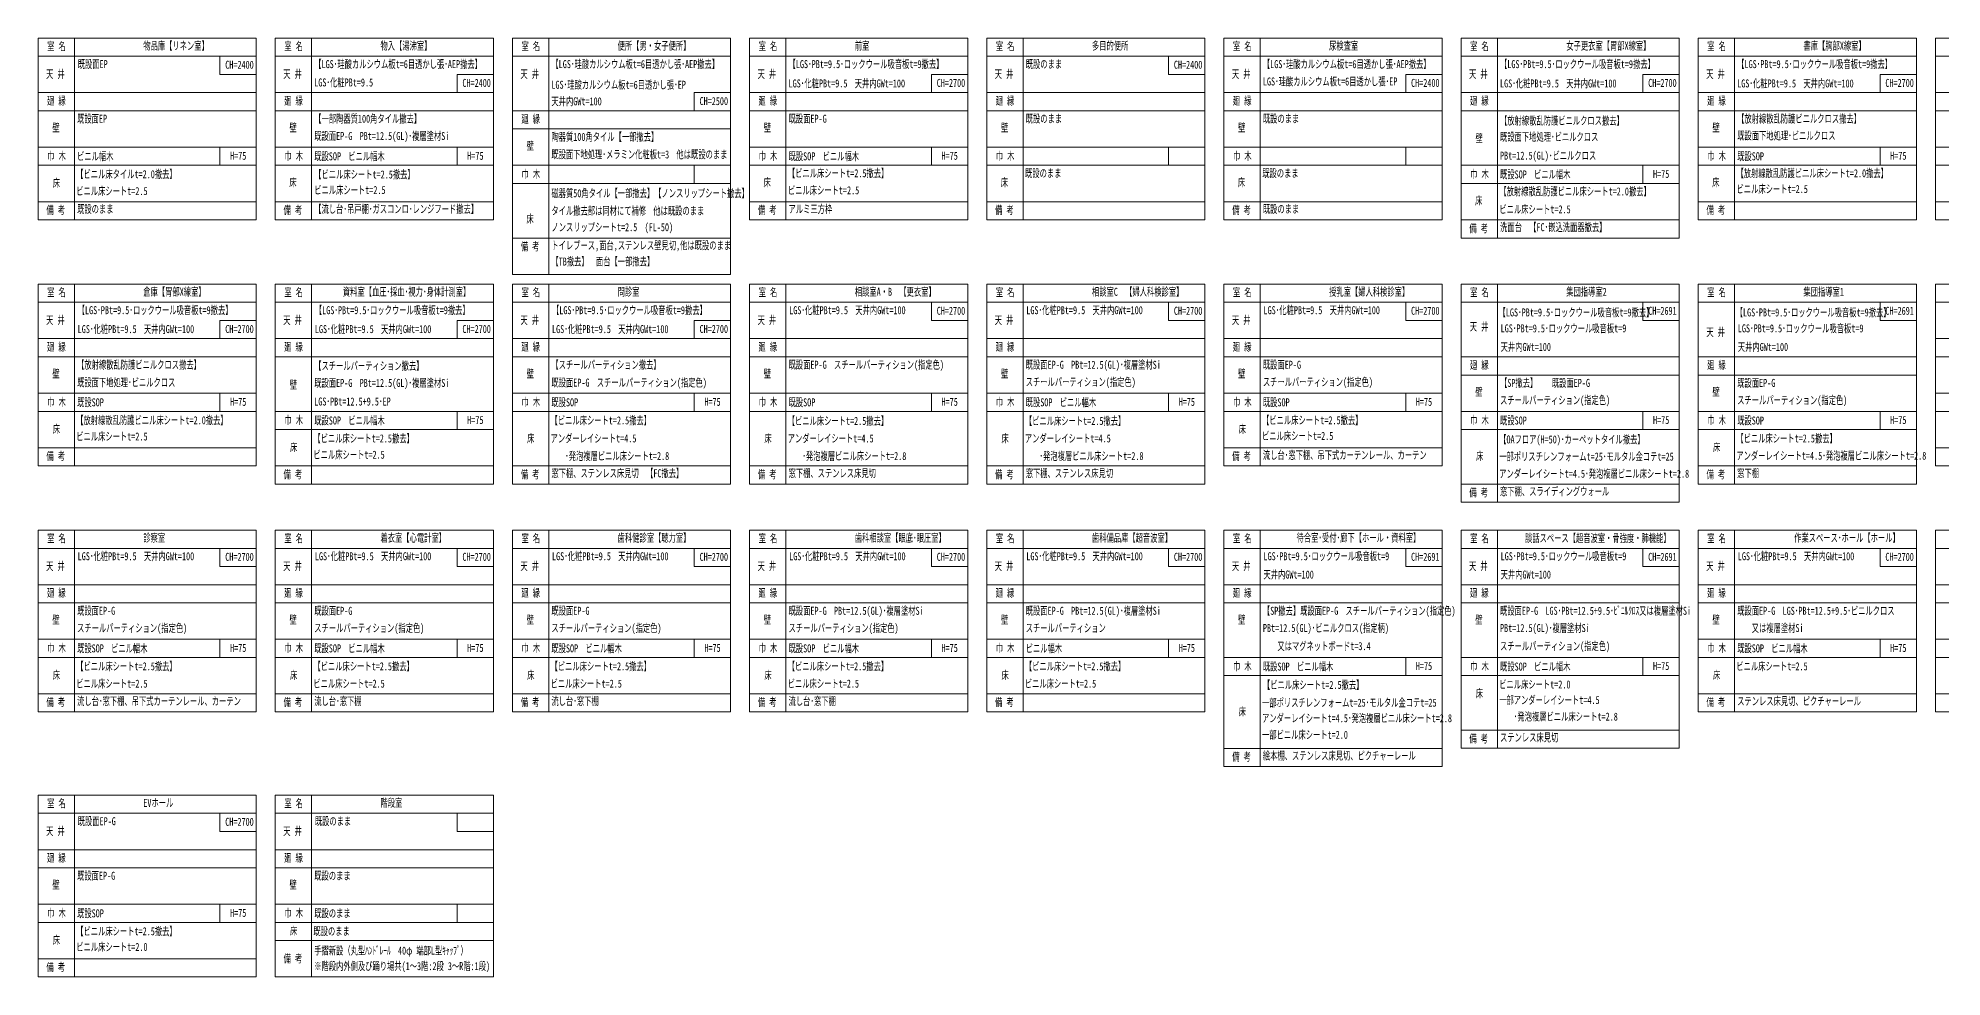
# Model space of a CAD drawing. Units: millimetres on the paper, enlarged 50 times. Extents: x -48066 to 77311, y -302220 to 10476.
# Drawn here: x -46690 to -20517, y -40004 to -27093 of the extents above; entities that cross this region are included whole.
import ezdxf
from ezdxf.enums import TextEntityAlignment as Align

# ---------------------------------------------------------------- set-up
doc = ezdxf.new("R2010")
doc.units = ezdxf.units.MM
doc.header["$LTSCALE"] = 50
doc.layers.add('3-3_間仕切表', color=4, linetype='Continuous', lineweight=18)
doc.styles.add('ＭＳ ゴシック', font='')
doc.styles.get('ＭＳ ゴシック').set_extended_font_data('MS Gothic')

msp = doc.modelspace()

# ---------------------------------------------------------------- linework, layer by layer
at = {"layer": '3-3_間仕切表'}
for p, q in [((-43690.11, -27093.47), (-46690.1, -27093.47)), ((-46690.1, -27093.47), (-46690.1, -29593.27)), ((-46190.1, -27093.47), (-46190.1, -29593.27)), ((-43690.11, -27093.47), (-43690.11, -29593.27)), ((-40429.72, -27093.47), (-43429.71, -27093.47)), ((-43429.71, -27093.47), (-43429.71, -29593.27)), ((-42929.72, -27093.47), (-42929.72, -29593.27)), ((-40429.72, -27093.47), (-40429.72, -29593.27)), ((-37169.34, -27093.47), (-40169.33, -27093.47)), ((-40169.33, -27093.47), (-40169.33, -30343.43)), ((-39669.33, -27093.47), (-39669.33, -30343.43)), ((-37169.34, -27093.47), (-37169.34, -30343.43)), ((-33908.95, -27093.47), (-36908.94, -27093.47)), ((-36908.94, -27093.47), (-36908.94, -29593.27)), ((-36408.94, -27093.47), (-36408.94, -29593.27)), ((-33908.95, -27093.47), (-33908.95, -29593.27)), ((-30648.56, -27093.47), (-33648.55, -27093.47)), ((-33648.55, -27093.47), (-33648.55, -29593.27)), ((-33148.55, -27093.47), (-33148.55, -29593.27)), ((-30648.56, -27093.47), (-30648.56, -29593.27)), ((-27388.17, -27093.47), (-30388.16, -27093.47)), ((-30388.16, -27093.47), (-30388.16, -29593.27)), ((-29888.17, -27093.47), (-29888.17, -29593.27)), ((-27388.17, -27093.47), (-27388.17, -29593.27)), ((-24127.79, -27093.47), (-27127.78, -27093.47)), ((-27127.78, -27093.47), (-27127.78, -29843.27)), ((-26627.78, -27093.47), (-26627.78, -29843.27)), ((-24127.79, -27093.47), (-24127.79, -29843.27)), ((-20867.4, -27093.47), (-23867.39, -27093.47)), ((-23867.39, -27093.47), (-23867.39, -29593.27)), ((-23367.39, -27093.47), (-23367.39, -29593.27)), ((-20867.4, -27093.47), (-20867.4, -29593.27)), ((-17607.01, -27093.47), (-20607, -27093.47)), ((-20607, -27093.47), (-20607, -29593.27)), ((-43690.11, -27343.47), (-46690.1, -27343.47)), ((-44190.1, -27343.47), (-44190.1, -27593.47)), ((-40429.72, -27343.47), (-43429.71, -27343.47)), ((-37169.34, -27343.47), (-40169.33, -27343.47)), ((-33908.95, -27343.47), (-36908.94, -27343.47)), ((-30648.56, -27343.47), (-33648.55, -27343.47)), ((-31148.55, -27343.47), (-31148.55, -27593.47)), ((-27388.17, -27343.47), (-30388.16, -27343.47)), ((-24127.79, -27343.47), (-27127.78, -27343.47)), ((-20867.4, -27343.47), (-23867.39, -27343.47)), ((-17607.01, -27343.47), (-20607, -27343.47)), ((-44190.1, -27593.48), (-43690.11, -27593.48)), ((-40929.71, -27593.48), (-40429.72, -27593.48)), ((-40929.71, -27593.48), (-40929.71, -27843.48)), ((-34408.94, -27593.48), (-33908.95, -27593.48)), ((-34408.94, -27593.48), (-34408.94, -27843.48)), ((-31148.55, -27593.48), (-30648.56, -27593.48)), ((-27888.17, -27593.47), (-27888.17, -27843.47)), ((-27888.17, -27593.48), (-27388.17, -27593.48)), ((-24627.78, -27593.47), (-24627.78, -27843.47)), ((-24627.78, -27593.48), (-24127.79, -27593.48)), ((-21367.39, -27593.47), (-21367.39, -27843.47)), ((-21367.39, -27593.48), (-20867.4, -27593.48)), ((-46690.1, -27843.48), (-43690.11, -27843.48)), ((-43429.71, -27843.48), (-40429.72, -27843.48)), ((-37669.33, -27843.48), (-37669.33, -28093.48)), ((-37669.33, -27843.48), (-37169.34, -27843.48)), ((-36908.94, -27843.48), (-33908.95, -27843.48)), ((-33648.55, -27843.48), (-30648.56, -27843.48)), ((-30388.16, -27843.48), (-27388.17, -27843.48)), ((-27127.78, -27843.48), (-24127.79, -27843.48)), ((-23867.39, -27843.48), (-20867.4, -27843.48)), ((-20607, -27843.48), (-17607.01, -27843.48)), ((-46690.1, -28093.49), (-43690.11, -28093.49)), ((-43429.71, -28093.49), (-40429.72, -28093.49)), ((-40169.33, -28093.49), (-37169.34, -28093.49)), ((-37669.33, -28093.49), (-37169.34, -28093.49)), ((-36908.94, -28093.49), (-33908.95, -28093.49)), ((-33648.55, -28093.49), (-30648.56, -28093.49)), ((-30388.16, -28093.49), (-27388.17, -28093.49)), ((-27127.78, -28093.49), (-24127.79, -28093.49)), ((-23867.39, -28093.49), (-20867.4, -28093.49)), ((-20607, -28093.49), (-17607.01, -28093.49)), ((-40169.33, -28343.49), (-37169.34, -28343.49)), ((-46690.1, -28593.31), (-43690.11, -28593.31)), ((-46190.1, -28593.13), (-43690.11, -28593.13)), ((-46190.1, -28593.13), (-43690.11, -28593.13)), ((-44190.1, -28593.31), (-44190.1, -28843.3)), ((-43429.71, -28593.31), (-40429.72, -28593.31)), ((-42929.72, -28593.13), (-40429.72, -28593.13)), ((-42929.72, -28593.13), (-40429.72, -28593.13)), ((-40929.71, -28593.31), (-40929.71, -28843.3)), ((-36908.94, -28593.31), (-33908.95, -28593.31)), ((-36408.94, -28593.13), (-33908.95, -28593.13)), ((-36408.94, -28593.13), (-33908.95, -28593.13)), ((-34408.94, -28593.31), (-34408.94, -28843.3)), ((-33648.55, -28593.31), (-30648.56, -28593.31)), ((-33148.55, -28593.13), (-30648.56, -28593.13)), ((-33148.55, -28593.13), (-30648.56, -28593.13)), ((-31148.55, -28593.31), (-31148.55, -28843.3)), ((-30388.16, -28593.31), (-27388.17, -28593.31)), ((-29888.17, -28593.13), (-27388.17, -28593.13)), ((-29888.17, -28593.13), (-27388.17, -28593.13)), ((-27888.17, -28593.31), (-27888.17, -28843.3)), ((-23867.39, -28593.31), (-20867.4, -28593.31)), ((-23367.39, -28593.13), (-20867.4, -28593.13)), ((-23367.39, -28593.13), (-20867.4, -28593.13)), ((-21367.39, -28593.31), (-21367.39, -28843.3)), ((-20607, -28593.31), (-17607.01, -28593.31)), ((-46690.1, -28843.3), (-43690.11, -28843.3)), ((-43429.71, -28843.3), (-40429.72, -28843.3)), ((-40169.33, -28843.32), (-37169.34, -28843.32)), ((-39669.33, -28843.13), (-37169.34, -28843.13)), ((-39669.33, -28843.13), (-37169.34, -28843.13)), ((-37669.33, -28843.32), (-37669.33, -29093.31)), ((-36908.94, -28843.3), (-33908.95, -28843.3)), ((-33648.55, -28843.3), (-30648.56, -28843.3)), ((-30388.16, -28843.3), (-27388.17, -28843.3)), ((-27127.78, -28843.32), (-24127.79, -28843.32)), ((-26627.78, -28843.13), (-24127.79, -28843.13)), ((-26627.78, -28843.13), (-24127.79, -28843.13)), ((-24627.78, -28843.32), (-24627.78, -29093.31)), ((-23867.39, -28843.3), (-20867.4, -28843.3)), ((-20607, -28843.3), (-17607.01, -28843.3)), ((-40169.33, -29093.31), (-37169.34, -29093.31)), ((-27127.78, -29093.31), (-24127.79, -29093.31)), ((-46690.1, -29343.27), (-46190.1, -29343.27)), ((-46190.1, -29343.28), (-43690.11, -29343.28)), ((-43429.71, -29343.27), (-42929.72, -29343.27)), ((-42929.72, -29343.28), (-40429.72, -29343.28)), ((-36908.94, -29343.27), (-36408.94, -29343.27)), ((-36408.94, -29343.28), (-33908.95, -29343.28)), ((-33648.55, -29343.27), (-33148.55, -29343.27)), ((-33148.55, -29343.28), (-30648.56, -29343.28)), ((-30388.16, -29343.27), (-29888.17, -29343.27)), ((-29888.17, -29343.28), (-27388.17, -29343.28)), ((-23867.39, -29343.27), (-23367.39, -29343.27)), ((-23367.39, -29343.28), (-20867.4, -29343.28)), ((-20607, -29343.27), (-20107.01, -29343.27)), ((-46690.1, -29593.27), (-43690.11, -29593.27)), ((-43429.71, -29593.27), (-40429.72, -29593.27)), ((-36908.94, -29593.27), (-33908.95, -29593.27)), ((-33648.55, -29593.27), (-30648.56, -29593.27)), ((-30388.16, -29593.27), (-27388.17, -29593.27)), ((-27127.78, -29593.27), (-26627.78, -29593.27)), ((-26627.78, -29593.28), (-24127.79, -29593.28)), ((-23867.39, -29593.27), (-20867.4, -29593.27)), ((-20607, -29593.27), (-17607.01, -29593.27)), ((-40169.33, -29843.44), (-39669.33, -29843.44)), ((-39669.33, -29843.46), (-37169.34, -29843.46)), ((-27127.78, -29843.27), (-24127.79, -29843.27)), ((-40169.33, -30343.43), (-37169.34, -30343.43)), ((-43690.11, -30476.9), (-46690.1, -30476.9)), ((-46690.1, -30476.9), (-46690.1, -32976.69)), ((-46190.1, -30476.9), (-46190.1, -32976.69)), ((-43690.11, -30476.9), (-43690.11, -32976.69)), ((-40429.72, -30476.9), (-43429.71, -30476.9)), ((-43429.71, -30476.9), (-43429.71, -33226.5)), ((-42929.72, -30476.9), (-42929.72, -33226.5)), ((-40429.72, -30476.9), (-40429.72, -33226.5)), ((-37169.34, -30476.9), (-40169.33, -30476.9)), ((-40169.33, -30476.9), (-40169.33, -33226.68)), ((-39669.33, -30476.9), (-39669.33, -33226.68)), ((-37169.34, -30476.9), (-37169.34, -33226.68)), ((-33908.95, -30476.9), (-36908.94, -30476.9)), ((-36908.94, -30476.9), (-36908.94, -33226.87)), ((-36408.94, -30476.9), (-36408.94, -33226.87)), ((-33908.95, -30476.9), (-33908.95, -33226.87)), ((-30648.56, -30476.9), (-33648.55, -30476.9)), ((-33648.55, -30476.9), (-33648.55, -33226.87)), ((-33148.55, -30476.9), (-33148.55, -33226.87)), ((-30648.56, -30476.9), (-30648.56, -33226.87)), ((-27388.17, -30476.9), (-30388.16, -30476.9)), ((-30388.16, -30476.9), (-30388.16, -32976.69)), ((-29888.17, -30476.9), (-29888.17, -32976.69)), ((-27388.17, -30476.9), (-27388.17, -32976.69)), ((-24127.79, -30476.9), (-27127.78, -30476.9)), ((-27127.78, -30476.9), (-27127.78, -33476.51)), ((-26627.78, -30476.9), (-26627.78, -33476.51)), ((-24127.79, -30476.9), (-24127.79, -33476.51)), ((-20867.4, -30476.9), (-23867.39, -30476.9)), ((-23867.39, -30476.9), (-23867.39, -33226.69)), ((-23367.39, -30476.9), (-23367.39, -33226.69)), ((-20867.4, -30476.9), (-20867.4, -33226.69)), ((-17607.01, -30476.9), (-20607, -30476.9)), ((-20607, -30476.9), (-20607, -32976.69)), ((-43690.11, -30726.89), (-46690.1, -30726.89)), ((-40429.72, -30726.89), (-43429.71, -30726.89)), ((-37169.34, -30726.89), (-40169.33, -30726.89)), ((-33908.95, -30726.89), (-36908.94, -30726.89)), ((-34408.94, -30726.89), (-34408.94, -30976.89)), ((-30648.56, -30726.89), (-33648.55, -30726.89)), ((-31148.55, -30726.89), (-31148.55, -30976.89)), ((-27388.17, -30726.89), (-30388.16, -30726.89)), ((-27888.17, -30726.89), (-27888.17, -30976.89)), ((-24127.79, -30726.89), (-27127.78, -30726.89)), ((-24627.78, -30726.89), (-24627.78, -30976.89)), ((-20867.4, -30726.89), (-23867.39, -30726.89)), ((-21367.39, -30726.89), (-21367.39, -30976.89)), ((-17607.01, -30726.89), (-20607, -30726.89)), ((-44190.1, -30976.89), (-44190.1, -31226.9)), ((-44190.1, -30976.9), (-43690.11, -30976.9)), ((-40929.71, -30976.89), (-40929.71, -31226.9)), ((-40929.71, -30976.9), (-40429.72, -30976.9)), ((-37669.33, -30976.89), (-37669.33, -31226.9)), ((-37669.33, -30976.9), (-37169.34, -30976.9)), ((-34408.94, -30976.9), (-33908.95, -30976.9)), ((-31148.55, -30976.9), (-30648.56, -30976.9)), ((-27888.17, -30976.9), (-27388.17, -30976.9)), ((-24627.78, -30976.9), (-24127.79, -30976.9)), ((-21367.39, -30976.9), (-20867.4, -30976.9)), ((-46690.1, -31226.9), (-43690.11, -31226.9)), ((-43429.71, -31226.9), (-40429.72, -31226.9)), ((-40169.33, -31226.9), (-37169.34, -31226.9)), ((-36908.94, -31226.9), (-33908.95, -31226.9)), ((-33648.55, -31226.9), (-30648.56, -31226.9)), ((-30388.16, -31226.9), (-27388.17, -31226.9)), ((-20607, -31226.9), (-17607.01, -31226.9)), ((-46690.1, -31476.91), (-43690.11, -31476.91)), ((-43429.71, -31476.91), (-40429.72, -31476.91)), ((-40169.33, -31476.91), (-37169.34, -31476.91)), ((-36908.94, -31476.91), (-33908.95, -31476.91)), ((-33648.55, -31476.91), (-30648.56, -31476.91)), ((-30388.16, -31476.91), (-27388.17, -31476.91)), ((-27127.78, -31476.91), (-24127.79, -31476.91)), ((-23867.39, -31476.9), (-20867.4, -31476.9)), ((-20607, -31476.91), (-17607.01, -31476.91)), ((-27127.78, -31726.91), (-24127.79, -31726.91)), ((-23867.39, -31726.9), (-20867.4, -31726.9)), ((-46690.1, -31976.74), (-43690.11, -31976.74)), ((-46190.1, -31976.55), (-43690.11, -31976.55)), ((-46190.1, -31976.55), (-43690.11, -31976.55)), ((-44190.1, -31976.74), (-44190.1, -32226.72)), ((-40169.33, -31976.74), (-37169.34, -31976.74)), ((-39669.33, -31976.55), (-37169.34, -31976.55)), ((-39669.33, -31976.55), (-37169.34, -31976.55)), ((-37669.33, -31976.74), (-37669.33, -32226.72)), ((-36908.94, -31976.74), (-33908.95, -31976.74)), ((-36408.94, -31976.55), (-33908.95, -31976.55)), ((-36408.94, -31976.55), (-33908.95, -31976.55)), ((-34408.94, -31976.74), (-34408.94, -32226.72)), ((-33648.55, -31976.74), (-30648.56, -31976.74)), ((-33148.55, -31976.55), (-30648.56, -31976.55)), ((-33148.55, -31976.55), (-30648.56, -31976.55)), ((-31148.55, -31976.74), (-31148.55, -32226.72)), ((-30388.16, -31976.74), (-27388.17, -31976.74)), ((-29888.17, -31976.55), (-27388.17, -31976.55)), ((-29888.17, -31976.55), (-27388.17, -31976.55)), ((-27888.17, -31976.74), (-27888.17, -32226.72)), ((-20607, -31976.74), (-17607.01, -31976.74)), ((-46690.1, -32226.72), (-43690.11, -32226.72)), ((-43429.71, -32226.55), (-40429.72, -32226.55)), ((-42929.72, -32226.36), (-40429.72, -32226.36)), ((-42929.72, -32226.36), (-40429.72, -32226.36)), ((-40929.71, -32226.55), (-40929.71, -32476.53)), ((-40169.33, -32226.72), (-37169.34, -32226.72)), ((-36908.94, -32226.72), (-33908.95, -32226.72)), ((-33648.55, -32226.72), (-30648.56, -32226.72)), ((-30388.16, -32226.72), (-27388.17, -32226.72)), ((-27127.78, -32226.74), (-24127.79, -32226.74)), ((-26627.78, -32226.55), (-24127.79, -32226.55)), ((-26627.78, -32226.56), (-24127.79, -32226.56)), ((-24627.78, -32226.74), (-24627.78, -32476.73)), ((-23867.39, -32226.73), (-20867.4, -32226.73)), ((-23367.39, -32226.55), (-20867.4, -32226.55)), ((-23367.39, -32226.55), (-20867.4, -32226.55)), ((-21367.39, -32226.73), (-21367.39, -32476.72)), ((-20607, -32226.72), (-17607.01, -32226.72)), ((-43429.71, -32476.53), (-40429.72, -32476.53)), ((-27127.78, -32476.73), (-24127.79, -32476.73)), ((-23867.39, -32476.72), (-20867.4, -32476.72)), ((-46690.1, -32726.69), (-46190.1, -32726.69)), ((-46690.1, -32976.69), (-43690.11, -32976.69)), ((-46190.1, -32726.71), (-43690.11, -32726.71)), ((-43429.71, -32976.5), (-42929.72, -32976.5)), ((-42929.72, -32976.52), (-40429.72, -32976.52)), ((-40169.33, -32976.68), (-39669.33, -32976.68)), ((-39669.33, -32976.69), (-37169.34, -32976.69)), ((-36908.94, -32976.87), (-36408.94, -32976.87)), ((-36408.94, -32976.88), (-33908.95, -32976.88)), ((-33648.55, -32976.87), (-33148.55, -32976.87)), ((-33148.55, -32976.88), (-30648.56, -32976.88)), ((-30388.16, -32726.69), (-29888.17, -32726.69)), ((-30388.16, -32976.69), (-27388.17, -32976.69)), ((-29888.17, -32726.71), (-27388.17, -32726.71)), ((-23867.39, -32976.69), (-23367.39, -32976.69)), ((-23367.39, -32976.7), (-20867.4, -32976.7)), ((-20607, -32726.69), (-20107.01, -32726.69)), ((-20607, -32976.69), (-17607.01, -32976.69)), ((-43429.71, -33226.5), (-40429.72, -33226.5)), ((-40169.33, -33226.68), (-37169.34, -33226.68)), ((-36908.94, -33226.87), (-33908.95, -33226.87)), ((-33648.55, -33226.87), (-30648.56, -33226.87)), ((-27127.78, -33226.51), (-26627.78, -33226.51)), ((-26627.78, -33226.52), (-24127.79, -33226.52)), ((-23867.39, -33226.69), (-20867.4, -33226.69)), ((-27127.78, -33476.51), (-24127.79, -33476.51)), ((-43690.11, -33860.32), (-46690.1, -33860.32)), ((-46690.1, -33860.32), (-46690.1, -36360.11)), ((-46190.1, -33860.32), (-46190.1, -36360.11)), ((-43690.11, -33860.32), (-43690.11, -36360.11)), ((-40429.72, -33860.32), (-43429.71, -33860.32)), ((-43429.71, -33860.32), (-43429.71, -36360.11)), ((-42929.72, -33860.32), (-42929.72, -36360.11)), ((-40429.72, -33860.32), (-40429.72, -36360.11)), ((-37169.34, -33860.32), (-40169.33, -33860.32)), ((-40169.33, -33860.32), (-40169.33, -36360.11)), ((-39669.33, -33860.32), (-39669.33, -36360.11)), ((-37169.34, -33860.32), (-37169.34, -36360.11)), ((-33908.95, -33860.32), (-36908.94, -33860.32)), ((-36908.94, -33860.32), (-36908.94, -36360.11)), ((-36408.94, -33860.32), (-36408.94, -36360.11)), ((-33908.95, -33860.32), (-33908.95, -36360.11)), ((-30648.56, -33860.32), (-33648.55, -33860.32)), ((-33648.55, -33860.32), (-33648.55, -36360.11)), ((-33148.55, -33860.32), (-33148.55, -36360.11)), ((-30648.56, -33860.32), (-30648.56, -36360.11)), ((-27388.17, -33860.32), (-30388.16, -33860.32)), ((-30388.16, -33860.32), (-30388.16, -37110.45)), ((-29888.17, -33860.32), (-29888.17, -37110.45)), ((-27388.17, -33860.32), (-27388.17, -37110.45)), ((-24127.79, -33860.32), (-27127.78, -33860.32)), ((-27127.78, -33860.32), (-27127.78, -36860.28)), ((-26627.78, -33860.32), (-26627.78, -36860.28)), ((-24127.79, -33860.32), (-24127.79, -36860.28)), ((-20867.4, -33860.32), (-23867.39, -33860.32)), ((-23867.39, -33860.32), (-23867.39, -36360.11)), ((-23367.39, -33860.32), (-23367.39, -36360.11)), ((-20867.4, -33860.32), (-20867.4, -36360.11)), ((-17607.01, -33860.32), (-20607, -33860.32)), ((-20607, -33860.32), (-20607, -36360.11)), ((-43690.11, -34110.31), (-46690.1, -34110.31)), ((-44190.1, -34110.31), (-44190.1, -34360.32)), ((-40429.72, -34110.31), (-43429.71, -34110.31)), ((-40929.71, -34110.31), (-40929.71, -34360.32)), ((-37169.34, -34110.31), (-40169.33, -34110.31)), ((-37669.33, -34110.31), (-37669.33, -34360.32)), ((-33908.95, -34110.31), (-36908.94, -34110.31)), ((-34408.94, -34110.31), (-34408.94, -34360.32)), ((-30648.56, -34110.31), (-33648.55, -34110.31)), ((-31148.55, -34110.31), (-31148.55, -34360.32)), ((-27388.17, -34110.31), (-30388.16, -34110.31)), ((-27888.17, -34110.31), (-27888.17, -34360.32)), ((-24127.79, -34110.31), (-27127.78, -34110.31)), ((-24627.78, -34110.31), (-24627.78, -34360.32)), ((-20867.4, -34110.31), (-23867.39, -34110.31)), ((-21367.39, -34110.31), (-21367.39, -34360.32)), ((-17607.01, -34110.31), (-20607, -34110.31)), ((-44190.1, -34360.32), (-43690.11, -34360.32)), ((-40929.71, -34360.32), (-40429.72, -34360.32)), ((-37669.33, -34360.32), (-37169.34, -34360.32)), ((-34408.94, -34360.32), (-33908.95, -34360.32)), ((-31148.55, -34360.32), (-30648.56, -34360.32)), ((-27888.17, -34360.32), (-27388.17, -34360.32)), ((-24627.78, -34360.32), (-24127.79, -34360.32)), ((-21367.39, -34360.32), (-20867.4, -34360.32)), ((-46690.1, -34610.32), (-43690.11, -34610.32)), ((-43429.71, -34610.32), (-40429.72, -34610.32)), ((-40169.33, -34610.32), (-37169.34, -34610.32)), ((-36908.94, -34610.32), (-33908.95, -34610.32)), ((-33648.55, -34610.32), (-30648.56, -34610.32)), ((-30388.16, -34610.32), (-27388.17, -34610.32)), ((-27127.78, -34610.32), (-24127.79, -34610.32)), ((-23867.39, -34610.32), (-20867.4, -34610.32)), ((-20607, -34610.32), (-17607.01, -34610.32)), ((-46690.1, -34860.33), (-43690.11, -34860.33)), ((-43429.71, -34860.33), (-40429.72, -34860.33)), ((-40169.33, -34860.33), (-37169.34, -34860.33)), ((-36908.94, -34860.33), (-33908.95, -34860.33)), ((-33648.55, -34860.33), (-30648.56, -34860.33)), ((-30388.16, -34860.33), (-27388.17, -34860.33)), ((-27127.78, -34860.33), (-24127.79, -34860.33)), ((-23867.39, -34860.33), (-20867.4, -34860.33)), ((-20607, -34860.33), (-17607.01, -34860.33)), ((-46690.1, -35360.16), (-43690.11, -35360.16)), ((-46190.1, -35359.97), (-43690.11, -35359.97)), ((-46190.1, -35359.97), (-43690.11, -35359.97)), ((-44190.1, -35360.16), (-44190.1, -35610.15)), ((-43429.71, -35360.16), (-40429.72, -35360.16)), ((-42929.72, -35359.97), (-40429.72, -35359.97)), ((-42929.72, -35359.97), (-40429.72, -35359.97)), ((-40929.71, -35360.16), (-40929.71, -35610.15)), ((-40169.33, -35360.16), (-37169.34, -35360.16)), ((-39669.33, -35359.97), (-37169.34, -35359.97)), ((-39669.33, -35359.97), (-37169.34, -35359.97)), ((-37669.33, -35360.16), (-37669.33, -35610.15)), ((-36908.94, -35360.16), (-33908.95, -35360.16)), ((-36408.94, -35359.97), (-33908.95, -35359.97)), ((-36408.94, -35359.97), (-33908.95, -35359.97)), ((-34408.94, -35360.16), (-34408.94, -35610.15)), ((-33648.55, -35360.16), (-30648.56, -35360.16)), ((-33148.55, -35359.97), (-30648.56, -35359.97)), ((-33148.55, -35359.97), (-30648.56, -35359.97)), ((-31148.55, -35360.16), (-31148.55, -35610.15)), ((-23867.39, -35360.16), (-20867.4, -35360.16)), ((-23367.39, -35359.97), (-20867.4, -35359.97)), ((-23367.39, -35359.97), (-20867.4, -35359.97)), ((-21367.39, -35360.16), (-21367.39, -35610.15)), ((-20607, -35360.16), (-17607.01, -35360.16)), ((-46690.1, -35610.15), (-43690.11, -35610.15)), ((-43429.71, -35610.15), (-40429.72, -35610.15)), ((-40169.33, -35610.15), (-37169.34, -35610.15)), ((-36908.94, -35610.15), (-33908.95, -35610.15)), ((-33648.55, -35610.15), (-30648.56, -35610.15)), ((-30388.16, -35610.33), (-27388.17, -35610.33)), ((-29888.17, -35610.15), (-27388.17, -35610.15)), ((-29888.17, -35610.15), (-27388.17, -35610.15)), ((-27888.17, -35610.33), (-27888.17, -35860.32)), ((-27127.78, -35610.33), (-24127.79, -35610.33)), ((-26627.78, -35610.15), (-24127.79, -35610.15)), ((-26627.78, -35610.15), (-24127.79, -35610.15)), ((-24627.78, -35610.33), (-24627.78, -35860.32)), ((-23867.39, -35610.15), (-20867.4, -35610.15)), ((-20607, -35610.15), (-17607.01, -35610.15)), ((-46690.1, -36110.11), (-46190.1, -36110.11)), ((-46190.1, -36110.13), (-43690.11, -36110.13)), ((-43429.71, -36110.11), (-42929.72, -36110.11)), ((-42929.72, -36110.13), (-40429.72, -36110.13)), ((-40169.33, -36110.11), (-39669.33, -36110.11)), ((-39669.33, -36110.13), (-37169.34, -36110.13)), ((-36908.94, -36110.11), (-36408.94, -36110.11)), ((-36408.94, -36110.13), (-33908.95, -36110.13)), ((-33648.55, -36110.11), (-33148.55, -36110.11)), ((-33148.55, -36110.13), (-30648.56, -36110.13)), ((-30388.16, -35860.32), (-27388.17, -35860.32)), ((-27127.78, -35860.32), (-24127.79, -35860.32)), ((-23867.39, -36110.11), (-23367.39, -36110.11)), ((-23367.39, -36110.13), (-20867.4, -36110.13)), ((-20607, -36110.11), (-20107.01, -36110.11)), ((-46690.1, -36360.11), (-43690.11, -36360.11)), ((-43429.71, -36360.11), (-40429.72, -36360.11)), ((-40169.33, -36360.11), (-37169.34, -36360.11)), ((-36908.94, -36360.11), (-33908.95, -36360.11)), ((-33648.55, -36360.11), (-30648.56, -36360.11)), ((-23867.39, -36360.11), (-20867.4, -36360.11)), ((-20607, -36360.11), (-17607.01, -36360.11)), ((-27127.78, -36610.28), (-26627.78, -36610.28)), ((-26627.78, -36610.29), (-24127.79, -36610.29)), ((-30388.16, -36860.45), (-29888.17, -36860.45)), ((-29888.17, -36860.47), (-27388.17, -36860.47)), ((-27127.78, -36860.28), (-24127.79, -36860.28)), ((-30388.16, -37110.45), (-27388.17, -37110.45)), ((-43690.11, -37503.96), (-46690.1, -37503.96)), ((-46690.1, -37503.96), (-46690.1, -40003.76)), ((-46190.1, -37503.96), (-46190.1, -40003.76)), ((-43690.11, -37503.96), (-43690.11, -40003.76)), ((-40429.72, -37503.96), (-43429.71, -37503.96)), ((-43429.71, -37503.96), (-43429.71, -40003.76)), ((-42929.72, -37503.96), (-42929.72, -40003.76)), ((-40429.72, -37503.96), (-40429.72, -40003.76)), ((-43690.11, -37753.96), (-46690.1, -37753.96)), ((-44190.1, -37753.96), (-44190.1, -38003.96)), ((-40429.72, -37753.96), (-43429.71, -37753.96)), ((-40929.71, -37753.96), (-40929.71, -38003.96)), ((-44190.1, -38003.97), (-43690.11, -38003.97)), ((-40929.71, -38003.97), (-40429.72, -38003.97)), ((-46690.1, -38253.97), (-43690.11, -38253.97)), ((-43429.71, -38253.97), (-40429.72, -38253.97)), ((-46690.1, -38503.98), (-43690.11, -38503.98)), ((-43429.71, -38503.98), (-40429.72, -38503.98)), ((-46690.1, -39003.8), (-43690.11, -39003.8)), ((-46690.1, -39253.79), (-43690.11, -39253.79)), ((-46190.1, -39003.62), (-43690.11, -39003.62)), ((-46190.1, -39003.62), (-43690.11, -39003.62)), ((-44190.1, -39003.8), (-44190.1, -39253.79)), ((-43429.71, -39003.8), (-40429.72, -39003.8)), ((-43429.71, -39253.79), (-40429.72, -39253.79)), ((-42929.72, -39003.62), (-40429.72, -39003.62)), ((-42929.72, -39003.62), (-40429.72, -39003.62)), ((-40929.71, -39003.8), (-40929.71, -39253.79)), ((-43429.71, -39503.77), (-42929.72, -39503.77)), ((-42929.72, -39503.79), (-40429.72, -39503.79)), ((-46690.1, -39753.76), (-46190.1, -39753.76)), ((-46190.1, -39753.77), (-43690.11, -39753.77)), ((-46690.1, -40003.76), (-43690.11, -40003.76)), ((-43429.71, -40003.76), (-40429.72, -40003.76))]:
    msp.add_line(p, q, dxfattribs=at)

# ---------------------------------------------------------------- texts
at = {"layer": '3-3_間仕切表', "style": 'ＭＳ ゴシック', "width": 0.65}
for s, p in [('室 名', (-46565.1, -27293.48)), ('物品庫【リネン室】', (-45243.31, -27287.27)), ('室 名', (-43304.72, -27293.48)), ('物入【湯沸室】', (-41982.93, -27287.27)), ('室 名', (-40044.33, -27293.48)), ('便所【男・女子便所】', (-38722.54, -27287.27)), ('室 名', (-36783.94, -27293.48)), ('前室', (-35462.15, -27287.27)), ('室 名', (-33523.56, -27293.48)), ('多目的便所', (-32201.76, -27287.27)), ('室 名', (-30263.17, -27293.48)), ('尿検査室', (-28941.38, -27287.27)), ('室 名', (-27002.78, -27293.48)), ('女子更衣室【胃部X線室】', (-25680.99, -27287.27)), ('室 名', (-23742.39, -27293.48)), ('書庫【胸部X線室】', (-22420.6, -27287.27)), ('既設面EP', (-46145.6, -27539.82)), ('CH=2400', (-44116.84, -27547.97)), ('【LGS･珪酸カルシウム板t=6目透かし張･AEP撤去】', (-42893.53, -27539.82)), ('【LGS･珪酸カルシウム板t=6目透かし張･AEP撤去】', (-39633.15, -27539.82)), ('【LGS･PBt=9.5･ロックウール吸音板t=9撤去】', (-36372.76, -27539.82)), ('既設のまま', (-33112.37, -27539.82)), ('CH=2400', (-31075.29, -27547.97)), ('【LGS･珪酸カルシウム板t=6目透かし張･AEP撤去】', (-29851.98, -27539.82)), ('【LGS･PBt=9.5･ロックウール吸音板t=9撤去】', (-26591.6, -27539.82)), ('【LGS･PBt=9.5･ロックウール吸音板t=9撤去】', (-23331.21, -27539.82)), ('天 井', (-46579.86, -27675.79)), ('天 井', (-43319.47, -27675.79)), ('LGS･化粧PBt=9.5', (-42893.53, -27791.74)), ('CH=2400', (-40856.45, -27797.97)), ('天 井', (-40059.09, -27675.79)), ('LGS･珪酸カルシウム板t=6目透かし張･EP', (-39633.15, -27823.34)), ('天 井', (-36798.7, -27675.79)), ('LGS･化粧PBt=9.5\u3000天井内GWt=100', (-36372.76, -27805.16)), ('CH=2700', (-34335.67, -27797.97)), ('天 井', (-33538.31, -27675.79)), ('天 井', (-30277.93, -27675.79)), ('LGS･珪酸カルシウム板t=6目透かし張･EP', (-29851.98, -27778.4)), ('CH=2400', (-27814.9, -27797.97)), ('天 井', (-27017.54, -27675.79)), ('LGS･化粧PBt=9.5\u3000天井内GWt=100', (-26591.6, -27805.37)), ('CH=2700', (-24554.51, -27797.97)), ('天 井', (-23757.15, -27675.79)), ('LGS･化粧PBt=9.5\u3000天井内GWt=100', (-23331.21, -27805.37)), ('CH=2700', (-21294.12, -27797.97)), ('廻 縁', (-46566.95, -28043.78)), ('廻 縁', (-43306.57, -28043.78)), ('天井内GWt=100', (-39633.15, -28051.08)), ('CH=2500', (-37596.06, -28047.97)), ('廻 縁', (-36785.79, -28043.78)), ('廻 縁', (-33525.4, -28043.78)), ('廻 縁', (-30265.02, -28043.78)), ('廻 縁', (-27004.63, -28043.78)), ('廻 縁', (-23744.24, -28043.78)), ('壁', (-46494.54, -28413.24)), ('既設面EP', (-46153.92, -28290.2)), ('壁', (-43234.15, -28413.24)), ('【一部陶器質100角タイル撤去】', (-42893.53, -28290.2)), ('廻 縁', (-40046.18, -28293.78)), ('壁', (-36713.38, -28413.24)), ('既設面EP-G', (-36372.76, -28290.2)), ('壁', (-33452.99, -28413.24)), ('既設のまま', (-33112.37, -28290.2)), ('壁', (-30192.6, -28413.24)), ('既設のまま', (-29851.98, -28290.2)), ('【放射線散乱防護ビニルクロス撤去】', (-26591.6, -28317.17)), ('壁', (-23671.83, -28413.24)), ('【放射線散乱防護ビニルクロス撤去】', (-23331.21, -28290.2)), ('既設面EP-G\u3000PBt=12.5(GL)･複層塗材Si', (-42893.53, -28528.1)), ('壁', (-39973.76, -28663.25)), ('陶器質100角タイル【一部撤去】', (-39633.15, -28540.21)), ('壁', (-26928.94, -28558.73)), ('既設面下地処理･ビニルクロス', (-26591.6, -28540.21)), ('既設面下地処理･ビニルクロス', (-23331.21, -28522.5)), ('巾 木', (-46564.69, -28802.74)), ('ビニル幅木', (-46153.92, -28806.98)), ('H=75', (-44050.76, -28799.87)), ('巾 木', (-43304.3, -28802.74)), ('既設SOP\u3000ビニル幅木', (-42893.53, -28806.98)), ('H=75', (-40790.37, -28799.87)), ('既設面下地処理･メラミン化粧板t=3\u3000他は既設のまま', (-39633.15, -28781.47)), ('巾 木', (-36783.53, -28802.74)), ('既設SOP\u3000ビニル幅木', (-36372.76, -28806.98)), ('H=75', (-34269.6, -28799.87)), ('巾 木', (-33523.14, -28802.74)), ('巾 木', (-30262.75, -28802.74)), ('PBt=12.5(GL)･ビニルクロス', (-26591.6, -28797.73)), ('巾 木', (-23741.98, -28802.74)), ('既設SOP', (-23331.21, -28806.98)), ('H=75', (-21228.05, -28799.87)), ('床', (-46486.72, -29174.84)), ('【ビニル床タイルt=2.0撤去】', (-46165.49, -29053.16)), ('床', (-43236.76, -29166.48)), ('【ビニル床シートt=2.5撤去】', (-42893.53, -29056.69)), ('巾 木', (-40043.91, -29052.74)), ('床', (-36715.99, -29166.48)), ('【ビニル床シートt=2.5撤去】', (-36381.72, -29040.04)), ('床', (-33455.6, -29166.48)), ('既設のまま', (-33121.34, -29040.04)), ('床', (-30195.22, -29166.48)), ('既設のまま', (-29860.95, -29040.04)), ('巾 木', (-27002.36, -29052.74)), ('既設SOP\u3000ビニル幅木', (-26591.6, -29056.98)), ('H=75', (-24488.44, -29049.88)), ('床', (-23674.44, -29166.48)), ('【放射線散乱防護ビニル床シートt=2.0撤去】', (-23340.17, -29040.04)), ('ビニル床シートt=2.5', (-46165.49, -29285.27)), ('ビニル床シートt=2.5', (-42893.53, -29270.79)), ('磁器質50角タイル【一部撤去】【ノンスリップシート撤去】', (-39633.15, -29315.12)), ('ビニル床シートt=2.5', (-36381.72, -29274.58)), ('床', (-26934.83, -29416.48)), ('【放射線散乱防護ビニル床シートt=2.0撤去】', (-26600.56, -29290.05)), ('ビニル床シートt=2.5', (-23340.17, -29256.99)), ('備 考', (-46575.34, -29547.49)), ('既設のまま', (-46153.92, -29532.31)), ('備 考', (-43314.96, -29547.48)), ('【流し台･吊戸棚･ガスコンロ･レンジフード撤去】', (-42893.53, -29532.3)), ('床', (-39976.38, -29666.66)), ('タイル撤去部は同材にて補修\u3000他は既設のまま', (-39633.15, -29556.87)), ('備 考', (-36794.18, -29547.48)), ('アルミ三方枠', (-36372.76, -29532.3)), ('備 考', (-33533.79, -29547.48)), ('備 考', (-30273.41, -29547.48)), ('既設のまま', (-29851.98, -29532.3)), ('ビニル床シートt=2.5', (-26600.56, -29536.43)), ('備 考', (-23752.63, -29547.48)), ('ノンスリップシートt=2.5', (-39633.15, -29782.22)), ('(FL-50)', (-38351.49, -29782.22)), ('備 考', (-27013.02, -29797.49)), ('洗面台\u3000【FC･嵌込洗面器撤去】', (-26591.6, -29782.3)), ('備 考', (-40054.57, -30047.66)), ('トイレブース,面台,ステンレス壁見切,他は既設のまま', (-39633.15, -30032.48)), ('【TB撤去】\u3000面台【一部撤去】', (-39633.15, -30254.02)), ('室 名', (-46565.1, -30676.9)), ('倉庫【胃部X線室】', (-45243.31, -30670.69)), ('室 名', (-43304.72, -30676.9)), ('資料室【血圧･採血･視力･身体計測室】', (-42500.52, -30670.27)), ('室 名', (-40044.33, -30676.9)), ('問診室', (-38722.54, -30670.69)), ('室 名', (-36783.94, -30676.9)), ('相談室A・B\u3000【更衣室】', (-35462.15, -30670.69)), ('室 名', (-33523.56, -30676.9)), ('相談室C\u3000【婦人科検診室】', (-32201.76, -30670.69)), ('室 名', (-30263.17, -30676.9)), ('授乳室【婦人科検診室】', (-28941.38, -30670.69)), ('室 名', (-27002.78, -30676.9)), ('集団指導室2', (-25680.99, -30670.69)), ('室 名', (-23742.39, -30676.9)), ('集団指導室1', (-22420.6, -30670.69)), ('【LGS･PBt=9.5･ロックウール吸音板t=9撤去】', (-46145.6, -30923.25)), ('【LGS･PBt=9.5･ロックウール吸音板t=9撤去】', (-42885.21, -30923.25)), ('【LGS･PBt=9.5･ロックウール吸音板t=9撤去】', (-39624.82, -30923.25)), ('LGS･化粧PBt=9.5\u3000天井内GWt=100', (-36364.43, -30923.25)), ('CH=2700', (-34335.67, -30931.39)), ('LGS･化粧PBt=9.5\u3000天井内GWt=100', (-33104.05, -30923.25)), ('CH=2700', (-31075.29, -30931.39)), ('LGS･化粧PBt=9.5\u3000天井内GWt=100', (-29843.66, -30923.25)), ('CH=2700', (-27814.9, -30931.39)), ('【LGS･PBt=9.5･ロックウール吸音板t=9撤去】', (-26611.89, -30953.96)), ('CH=2691', (-24554.51, -30931.39)), ('【LGS･PBt=9.5･ロックウール吸音板t=9撤去】', (-23351.51, -30953.96)), ('CH=2691', (-21294.12, -30931.39)), ('天 井', (-46579.86, -31059.22)), ('LGS･化粧PBt=9.5\u3000天井内GWt=100', (-46145.6, -31183.4)), ('CH=2700', (-44116.84, -31181.39)), ('天 井', (-43319.47, -31059.22)), ('LGS･化粧PBt=9.5\u3000天井内GWt=100', (-42885.21, -31183.4)), ('CH=2700', (-40856.45, -31181.39)), ('天 井', (-40059.09, -31059.22)), ('LGS･化粧PBt=9.5\u3000天井内GWt=100', (-39624.82, -31183.4)), ('CH=2700', (-37596.06, -31181.39)), ('天 井', (-36798.7, -31059.22)), ('天 井', (-33538.31, -31059.22)), ('天 井', (-30277.93, -31059.22)), ('天 井', (-27007.03, -31149.21)), ('LGS･PBt=9.5･ロックウール吸音板t=9', (-26583.27, -31173.25)), ('天 井', (-23754.73, -31224.02)), ('LGS･PBt=9.5･ロックウール吸音板t=9', (-23322.89, -31173.24)), ('廻 縁', (-46566.95, -31427.2)), ('廻 縁', (-43306.57, -31427.2)), ('廻 縁', (-40046.18, -31427.2)), ('廻 縁', (-36785.79, -31427.2)), ('廻 縁', (-33525.4, -31427.2)), ('廻 縁', (-30265.02, -31427.2)), ('天井内GWt=100', (-26583.27, -31428.79)), ('天井内GWt=100', (-23322.89, -31428.78)), ('壁', (-46494.54, -31796.66)), ('【放射線散乱防護ビニルクロス撤去】', (-46153.92, -31673.62)), ('【スチールパーティション撤去】', (-42893.53, -31688.97)), ('壁', (-39973.76, -31796.66)), ('【スチールパーティション撤去】', (-39633.15, -31673.62)), ('壁', (-36713.38, -31796.66)), ('既設面EP-G\u3000スチールパーティション(指定色)', (-36372.76, -31673.62)), ('壁', (-33452.99, -31796.66)), ('既設面EP-G\u3000PBt=12.5(GL)･複層塗材Si', (-33112.37, -31673.62)), ('壁', (-30192.6, -31796.66)), ('既設面EP-G', (-29851.98, -31673.62)), ('廻 縁', (-27004.63, -31677.2)), ('廻 縁', (-23744.24, -31677.2)), ('既設面下地処理･ビニルクロス', (-46153.92, -31917.21)), ('壁', (-43229.59, -31948.64)), ('既設面EP-G\u3000PBt=12.5(GL)･複層塗材Si', (-42893.53, -31923.43)), ('既設面EP-G\u3000スチールパーティション(指定色)', (-39633.15, -31919.24)), ('スチールパーティション(指定色)', (-33112.37, -31910.5)), ('スチールパーティション(指定色)', (-29851.98, -31910.5)), ('壁', (-26932.21, -32046.67)), ('【SP撤去】\u3000\u3000既設面EP-G', (-26591.6, -31923.63)), ('壁', (-23671.83, -32046.66)), ('既設面EP-G', (-23331.21, -31923.62)), ('巾 木', (-46564.69, -32186.16)), ('既設SOP', (-46153.92, -32190.4)), ('H=75', (-44050.76, -32183.29)), ('LGS･PBt=12.5+9.5･EP', (-42893.53, -32179.42)), ('巾 木', (-40043.91, -32186.16)), ('既設SOP', (-39633.15, -32190.4)), ('H=75', (-37529.99, -32183.29)), ('巾 木', (-36783.53, -32186.16)), ('既設SOP', (-36372.76, -32190.4)), ('H=75', (-34269.6, -32183.29)), ('巾 木', (-33523.14, -32186.16)), ('既設SOP\u3000ビニル幅木', (-33112.37, -32190.4)), ('H=75', (-31009.21, -32183.29)), ('巾 木', (-30262.75, -32186.16)), ('既設SOP', (-29851.98, -32190.4)), ('H=75', (-27748.82, -32183.29)), ('スチールパーティション(指定色)', (-26591.6, -32160.5)), ('スチールパーティション(指定色)', (-23331.21, -32160.5)), ('床', (-46486.72, -32558.26)), ('【放射線散乱防護ビニル床シートt=2.0撤去】', (-46165.49, -32436.58)), ('巾 木', (-43304.3, -32435.97)), ('既設SOP\u3000ビニル幅木', (-42893.53, -32440.21)), ('H=75', (-40790.37, -32433.1)), ('【ビニル床シートt=2.5撤去】', (-39644.71, -32438.89)), ('【ビニル床シートt=2.5撤去】', (-36384.32, -32445.97)), ('【ビニル床シートt=2.5撤去】', (-33123.94, -32445.97)), ('床', (-30184.79, -32558.26)), ('【ビニル床シートt=2.5撤去】', (-29863.55, -32436.58)), ('巾 木', (-27002.36, -32436.16)), ('既設SOP', (-26591.6, -32440.41)), ('H=75', (-24488.44, -32433.3)), ('巾 木', (-23741.98, -32436.16)), ('既設SOP', (-23331.21, -32440.4)), ('H=75', (-21228.05, -32433.29)), ('ビニル床シートt=2.5', (-46165.49, -32659.83)), ('床', (-43226.33, -32808.07)), ('【ビニル床シートt=2.5撤去】', (-42905.1, -32686.39)), ('床', (-39966.82, -32686.04)), ('アンダーレイシートt=4.5', (-39644.71, -32686.56)), ('床', (-36705.56, -32686.34)), ('アンダーレイシートt=4.5', (-36384.32, -32686.75)), ('床', (-33445.17, -32686.34)), ('アンダーレイシートt=4.5', (-33123.94, -32686.75)), ('ビニル床シートt=2.5', (-29863.55, -32652.17)), ('【OAフロア(H=50)･カーペットタイル撤去】', (-26603.16, -32700.52)), ('床', (-23664.01, -32808.26)), ('【ビニル床シートt=2.5撤去】', (-23342.78, -32686.58)), ('備 考', (-46575.34, -32930.91)), ('ビニル床シートt=2.5', (-42905.1, -32910.86)), ('\u3000\u3000･発泡複層ビニル床シートt=2.8', (-39644.71, -32928.42)), ('\u3000\u3000･発泡複層ビニル床シートt=2.8', (-36384.32, -32928.6)), ('\u3000\u3000･発泡複層ビニル床シートt=2.8', (-33123.94, -32928.6)), ('備 考', (-30273.41, -32930.91)), ('流し台･窓下棚、吊下式カーテンレール、カーテン', (-29851.98, -32915.73)), ('床', (-26920.97, -32927.97)), ('一部ポリスチレンフォームt=25･モルタル金コテt=25', (-26603.16, -32936.39)), ('アンダーレイシートt=4.5･発泡複層ビニル床シートt=2.8', (-23342.78, -32924.07)), ('備 考', (-43314.96, -33180.72)), ('備 考', (-40054.57, -33180.9)), ('窓下棚、ステンレス床見切\u3000【FC撤去】', (-39633.15, -33165.71)), ('備 考', (-36794.18, -33181.09)), ('窓下棚、ステンレス床見切', (-36372.76, -33165.9)), ('備 考', (-33533.79, -33181.09)), ('窓下棚、ステンレス床見切', (-33112.37, -33165.9)), ('アンダーレイシートt=4.5･発泡複層ビニル床シートt=2.8', (-26603.16, -33171.94)), ('備 考', (-23752.63, -33180.91)), ('窓下棚', (-23331.21, -33165.73)), ('備 考', (-27013.02, -33430.73)), ('窓下棚、スライディングウォール', (-26591.6, -33415.54)), ('室 名', (-46565.1, -34060.32)), ('診察室', (-45243.31, -34054.11)), ('室 名', (-43304.72, -34060.32)), ('着衣室【心電計室】', (-41982.93, -34054.11)), ('室 名', (-40044.33, -34060.32)), ('歯科健診室【聴力室】', (-38722.54, -34054.11)), ('室 名', (-36783.94, -34060.32)), ('歯科相談室【眼底･眼圧室】', (-35462.15, -34054.11)), ('室 名', (-33523.56, -34060.32)), ('歯科備品庫【超音波室】', (-32201.76, -34054.11)), ('室 名', (-30263.17, -34060.32)), ('待合室･受付･廊下【ホール・資料室】', (-29389.39, -34052.16)), ('室 名', (-27002.78, -34060.32)), ('談話スペース【超音波室・骨強度・肺機能】', (-26248.17, -34057.95)), ('室 名', (-23742.39, -34060.32)), ('作業スペース･ホール【ホール】', (-22547.73, -34054.03)), ('天 井', (-46579.86, -34442.64)), ('LGS･化粧PBt=9.5\u3000天井内GWt=100', (-46145.6, -34306.67)), ('CH=2700', (-44116.84, -34314.81)), ('天 井', (-43319.47, -34442.64)), ('LGS･化粧PBt=9.5\u3000天井内GWt=100', (-42885.21, -34306.67)), ('CH=2700', (-40856.45, -34314.81)), ('天 井', (-40059.09, -34442.64)), ('LGS･化粧PBt=9.5\u3000天井内GWt=100', (-39624.82, -34306.67)), ('CH=2700', (-37596.06, -34314.81)), ('天 井', (-36798.7, -34442.64)), ('LGS･化粧PBt=9.5\u3000天井内GWt=100', (-36364.43, -34306.67)), ('CH=2700', (-34335.67, -34314.81)), ('天 井', (-33538.31, -34442.64)), ('LGS･化粧PBt=9.5\u3000天井内GWt=100', (-33104.05, -34306.67)), ('CH=2700', (-31075.29, -34314.81)), ('天 井', (-30277.93, -34442.64)), ('LGS･PBt=9.5･ロックウール吸音板t=9', (-29843.66, -34306.67)), ('CH=2691', (-27814.9, -34314.81)), ('天 井', (-27017.54, -34442.64)), ('LGS･PBt=9.5･ロックウール吸音板t=9', (-26583.27, -34306.67)), ('CH=2691', (-24554.51, -34314.81)), ('天 井', (-23757.15, -34442.64)), ('LGS･化粧PBt=9.5\u3000天井内GWt=100', (-23322.89, -34306.67)), ('CH=2700', (-21294.12, -34314.81)), ('天井内GWt=100', (-29843.66, -34558.73)), ('天井内GWt=100', (-26583.27, -34558.73)), ('廻 縁', (-46566.95, -34810.62)), ('廻 縁', (-43306.57, -34810.62)), ('廻 縁', (-40046.18, -34810.62)), ('廻 縁', (-36785.79, -34810.62)), ('廻 縁', (-33525.4, -34810.62)), ('廻 縁', (-30265.02, -34810.62)), ('廻 縁', (-27004.63, -34810.62)), ('廻 縁', (-23744.24, -34810.62)), ('壁', (-46494.54, -35180.09)), ('既設面EP-G', (-46153.92, -35057.05)), ('壁', (-43234.15, -35180.09)), ('既設面EP-G', (-42893.53, -35057.05)), ('壁', (-39973.76, -35180.09)), ('既設面EP-G', (-39633.15, -35057.05)), ('壁', (-36713.38, -35180.09)), ('既設面EP-G\u3000PBt=12.5(GL)･複層塗材Si', (-36372.76, -35057.05)), ('壁', (-33452.99, -35180.09)), ('既設面EP-G\u3000PBt=12.5(GL)･複層塗材Si', (-33112.37, -35057.05)), ('壁', (-30192.6, -35180.09)), ('【SP撤去】既設面EP-G\u3000スチールパーティション(指定色)', (-29851.98, -35057.05)), ('壁', (-26932.21, -35180.09)), ('既設面EP-G\u3000LGS･PBt=12.5+9.5･ﾋﾞﾆﾙｸﾛｽ又は複層塗材Si', (-26591.6, -35057.05)), ('壁', (-23671.83, -35180.09)), ('既設面EP-G\u3000LGS･PBt=12.5+9.5･ビニルクロス', (-23331.21, -35057.05)), ('スチールパーティション(指定色)', (-46153.92, -35293.92)), ('スチールパーティション(指定色)', (-42893.53, -35293.92)), ('スチールパーティション(指定色)', (-39633.15, -35293.92)), ('スチールパーティション(指定色)', (-36372.76, -35293.92)), ('スチールパーティション', (-33112.37, -35293.92)), ('PBt=12.5(GL)･ビニルクロス(指定柄)', (-29851.98, -35293.92)), ('PBt=12.5(GL)･複層塗材Si', (-26591.6, -35293.92)), ('\u3000\u3000又は複層塗材Si', (-23331.21, -35293.92)), ('巾 木', (-46564.69, -35569.58)), ('既設SOP\u3000ビニル幅木', (-46153.92, -35573.82)), ('H=75', (-44050.76, -35566.72)), ('巾 木', (-43304.3, -35569.58)), ('既設SOP\u3000ビニル幅木', (-42893.53, -35573.82)), ('H=75', (-40790.37, -35566.72)), ('巾 木', (-40043.91, -35569.58)), ('既設SOP\u3000ビニル幅木', (-39633.15, -35573.82)), ('H=75', (-37529.99, -35566.72)), ('巾 木', (-36783.53, -35569.58)), ('既設SOP\u3000ビニル幅木', (-36372.76, -35573.82)), ('H=75', (-34269.6, -35566.72)), ('巾 木', (-33523.14, -35569.58)), ('ビニル幅木', (-33112.37, -35573.82)), ('H=75', (-31009.21, -35566.72)), ('\u3000\u3000又はマグネットボードt=3.4', (-29851.98, -35542.29)), ('スチールパーティション(指定色)', (-26591.6, -35542.29)), ('巾 木', (-23741.98, -35569.58)), ('既設SOP\u3000ビニル幅木', (-23331.21, -35573.82)), ('H=75', (-21228.05, -35566.72)), ('床', (-46486.72, -35941.68)), ('【ビニル床シートt=2.5撤去】', (-46165.49, -35820)), ('床', (-43226.33, -35941.68)), ('【ビニル床シートt=2.5撤去】', (-42905.1, -35820)), ('床', (-39965.95, -35941.68)), ('【ビニル床シートt=2.5撤去】', (-39644.71, -35820)), ('床', (-36705.56, -35941.68)), ('【ビニル床シートt=2.5撤去】', (-36384.32, -35820)), ('床', (-33445.17, -35941.68)), ('【ビニル床シートt=2.5撤去】', (-33123.94, -35820)), ('巾 木', (-30262.75, -35819.76)), ('既設SOP\u3000ビニル幅木', (-29851.98, -35824)), ('H=75', (-27748.82, -35816.89)), ('巾 木', (-27002.36, -35819.76)), ('既設SOP\u3000ビニル幅木', (-26591.6, -35824)), ('H=75', (-24488.44, -35816.89)), ('床', (-23664.01, -35941.68)), ('ビニル床シートt=2.5', (-23342.78, -35820)), ('ビニル床シートt=2.5', (-46165.49, -36058.49)), ('ビニル床シートt=2.5', (-42905.1, -36058.49)), ('ビニル床シートt=2.5', (-39644.71, -36058.49)), ('ビニル床シートt=2.5', (-36384.32, -36058.49)), ('ビニル床シートt=2.5', (-33123.94, -36058.49)), ('【ビニル床シートt=2.5撤去】', (-29850.55, -36075.78)), ('床', (-26924.4, -36191.85)), ('ビニル床シートt=2.0', (-26603.16, -36070.17)), ('備 考', (-46575.34, -36314.33)), ('流し台･窓下棚、吊下式カーテンレール、カーテン', (-46153.92, -36299.15)), ('備 考', (-43314.96, -36314.33)), ('流し台･窓下棚', (-42893.53, -36299.15)), ('備 考', (-40054.57, -36314.33)), ('流し台･窓下棚', (-39633.15, -36299.15)), ('備 考', (-36794.18, -36314.33)), ('流し台･窓下棚', (-36372.76, -36299.15)), ('備 考', (-33533.79, -36314.33)), ('床', (-30184.79, -36442.03)), ('一部ポリスチレンフォームt=25･モルタル金コテt=25', (-29863.55, -36320.35)), ('アンダーレイシートt=4.5･発泡複層ビニル床シートt=2.8', (-29863.55, -36533.96)), ('一部アンダーレイシートt=4.5', (-26603.16, -36283.79)), ('\u3000\u3000･発泡複層ビニル床シートt=2.8', (-26603.16, -36511.8)), ('備 考', (-23752.63, -36314.33)), ('ステンレス床見切、ピクチャーレール', (-23331.21, -36299.15)), ('一部ビニル床シートt=2.0', (-29863.55, -36761.97)), ('ステンレス床見切', (-26591.6, -36799.31)), ('絵本棚、ステンレス床見切、ピクチャーレール', (-29851.98, -37049.49)), ('備 考', (-27013.02, -36814.5)), ('備 考', (-30273.41, -37064.67)), ('室 名', (-46565.1, -37703.97)), ('EVホール', (-45243.31, -37697.76)), ('室 名', (-43304.72, -37703.97)), ('階段室', (-41982.93, -37697.76)), ('天 井', (-46579.86, -38086.28)), ('既設面EP-G', (-46145.6, -37950.31)), ('CH=2700', (-44116.84, -37958.46)), ('天 井', (-43319.47, -38086.28)), ('既設のまま', (-42885.21, -37950.31)), ('廻 縁', (-46566.95, -38454.27)), ('廻 縁', (-43306.57, -38454.27)), ('壁', (-46494.54, -38823.73)), ('既設面EP-G', (-46153.92, -38700.69)), ('壁', (-43234.15, -38823.73)), ('既設のまま', (-42893.53, -38700.69)), ('巾 木', (-46564.69, -39213.23)), ('既設SOP', (-46153.92, -39217.47)), ('H=75', (-44050.76, -39210.36)), ('巾 木', (-43304.3, -39213.23)), ('既設のまま', (-42893.53, -39217.47)), ('床', (-46486.72, -39585.33)), ('ビニル床シートt=2.0', (-46165.49, -39678.97)), ('【ビニル床シートt=2.5撤去】', (-46165.49, -39463.65)), ('床', (-43227.29, -39459.02)), ('既設のまま', (-42905.1, -39463.65)), ('備 考', (-43314.55, -39838.63)), ('手摺新設（丸型ﾊﾝﾄﾞﾚｰﾙ\u300040φ 端部L型ｷｬｯﾌﾟ）', (-42893.53, -39729.55)), ('※階段内外側及び踊り場共(1～3階:2段 3～R階:1段)', (-42893.53, -39942.8)), ('備 考', (-46575.34, -39957.98))]:
    msp.add_text(s, height=110, dxfattribs=at).set_placement(p, align=Align.BOTTOM_LEFT)

doc.saveas('drawing.dxf')
